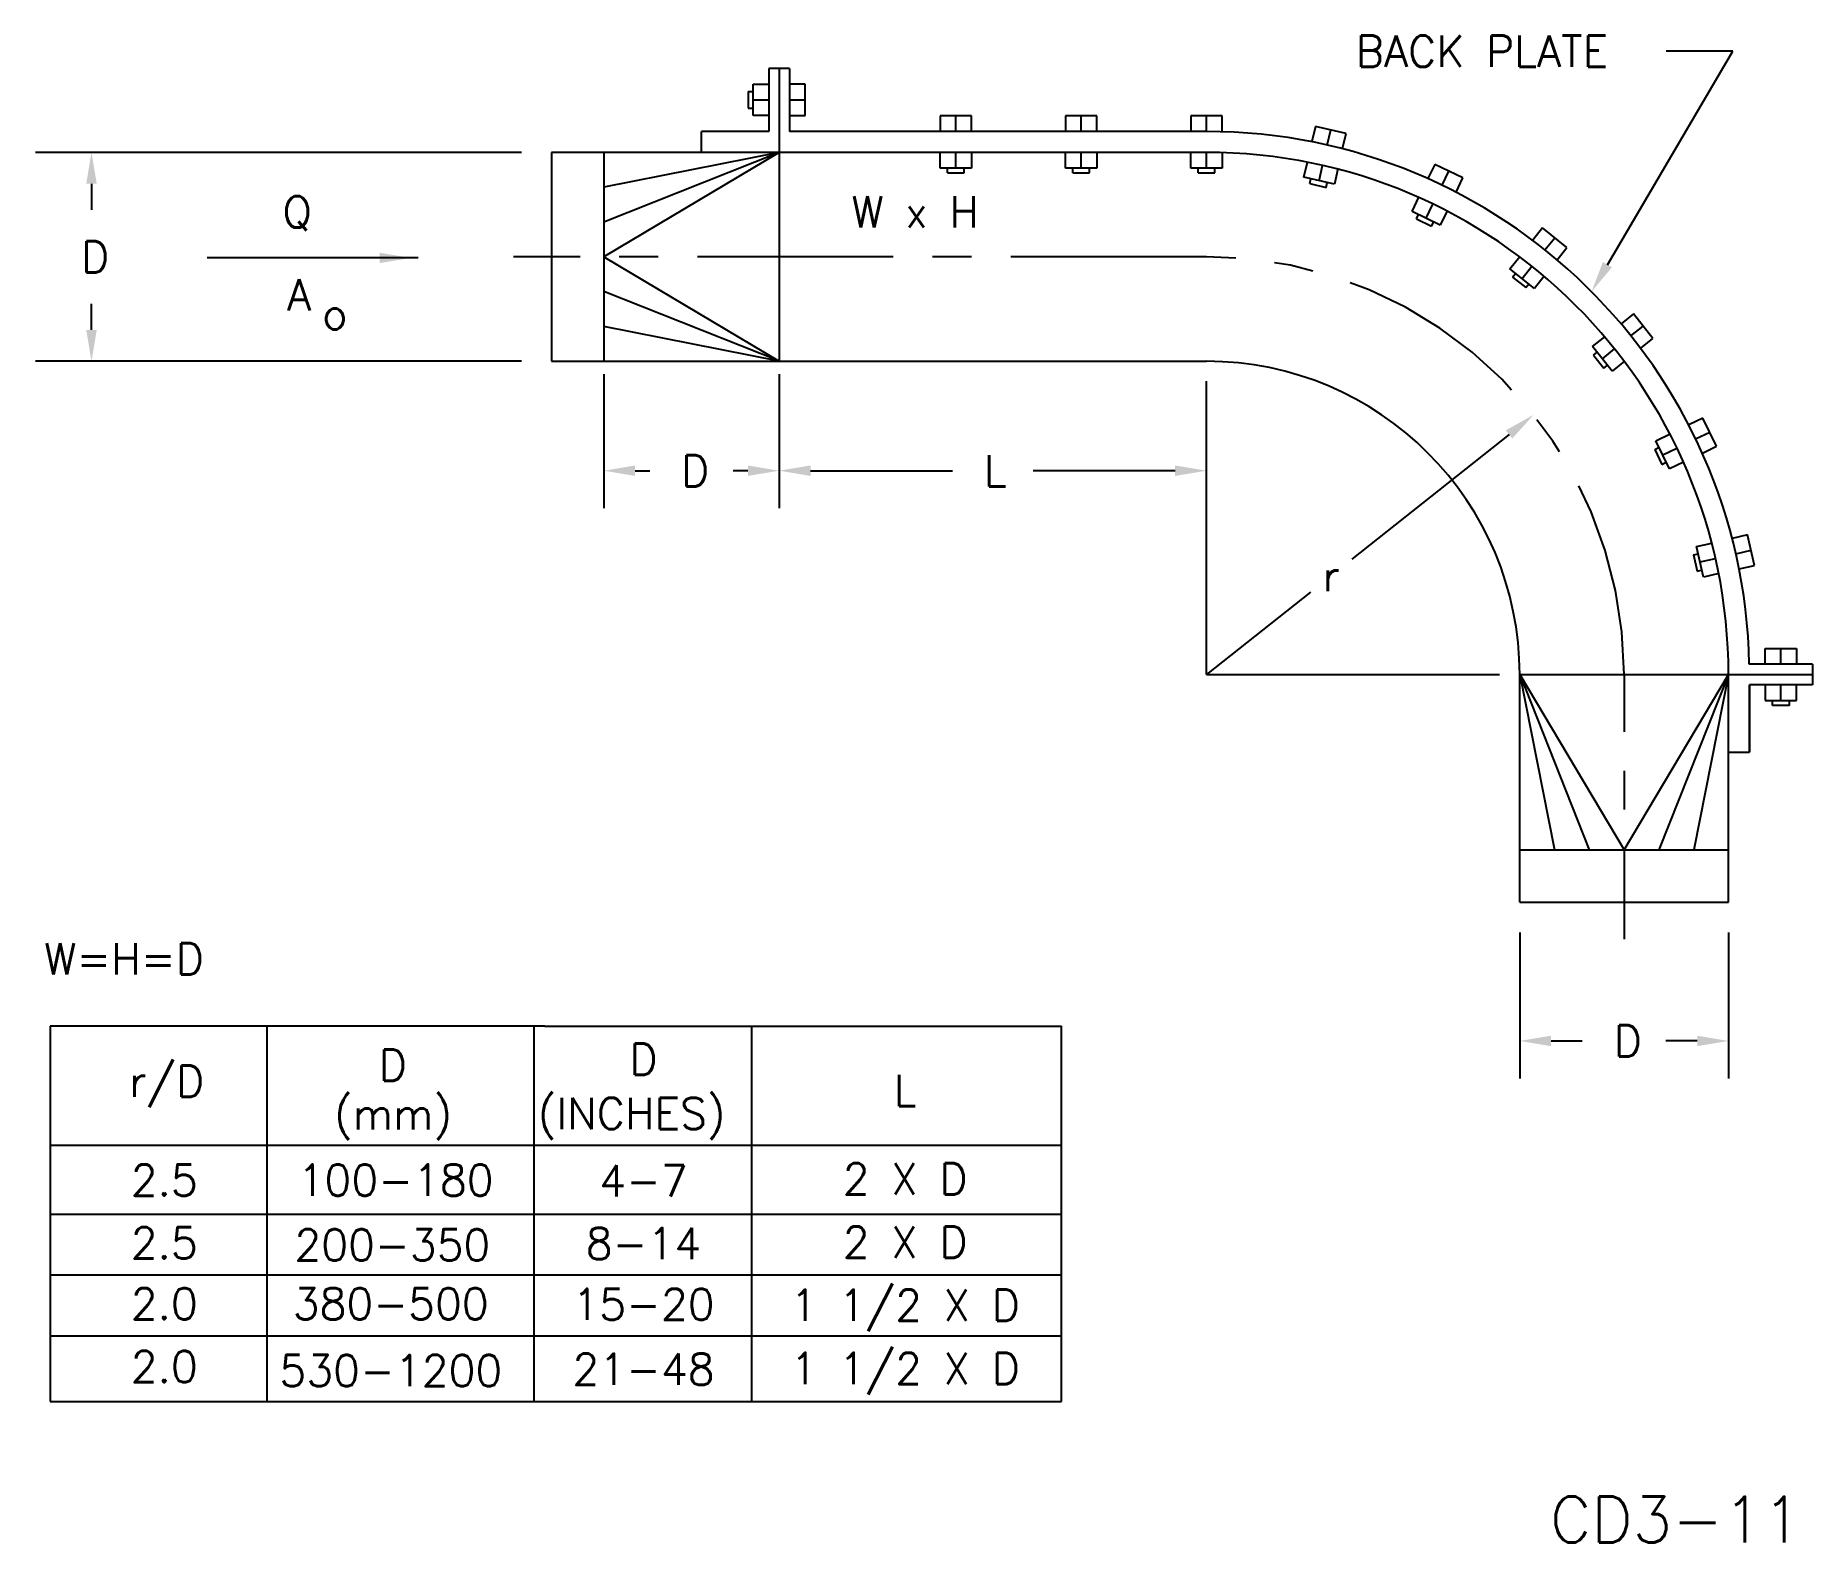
# Model space of a CAD drawing. Extents: x 1.86 to 10.37, y 0.71 to 7.92.
import ezdxf
from ezdxf.enums import TextEntityAlignment as Align

# ---------------------------------------------------------------- set-up
doc = ezdxf.new("R2010")
doc.units = 0
doc.header["$LTSCALE"] = 0.75
doc.header["$MEASUREMENT"] = 0
doc.linetypes.add('CENTER', pattern=[2, 1.25, -0.25, 0.25, -0.25])
doc.layers.get('0').update_dxf_attribs({"linetype": 'CONTINUOUS'})
doc.layers.add('ALT', color=7, linetype='CONTINUOUS')
doc.layers.add('NUMBER', color=7, linetype='CONTINUOUS')
doc.styles.add('ROMANS', font='romans')

msp = doc.modelspace()

# ---------------------------------------------------------------- linework, layer by layer
for p, q in [((9.3867, 6.8263), (9.988, 7.8486)), ((9.988, 7.8486), (9.6676, 7.8486)), ((5.3706, 7.7661), (5.3706, 7.464)), ((5.4706, 7.7661), (5.3706, 7.7661)), ((5.4206, 7.7661), (5.4206, 6.364)), ((5.4706, 7.7661), (5.4706, 7.464)), ((5.2956, 7.6903), (5.3706, 7.6903)), ((5.2956, 7.5403), (5.2956, 7.6903)), ((5.5456, 7.6903), (5.4706, 7.6903)), ((5.5456, 7.5403), (5.5456, 7.6903)), ((5.2724, 7.6553), (5.2956, 7.6553)), ((5.2724, 7.6553), (5.2724, 7.5753)), ((5.2724, 7.5753), (5.2956, 7.5753)), ((5.2956, 7.6153), (5.3706, 7.6153)), ((5.4706, 7.6153), (5.5456, 7.6153)), ((5.3706, 7.5403), (5.2956, 7.5403)), ((5.4706, 7.5403), (5.5456, 7.5403)), ((6.1917, 7.539), (6.1917, 7.464)), ((6.3417, 7.539), (6.1917, 7.539)), ((6.2667, 7.464), (6.2667, 7.539)), ((6.3417, 7.464), (6.3417, 7.539)), ((6.7917, 7.539), (6.7917, 7.464)), ((6.9417, 7.539), (6.7917, 7.539)), ((6.8667, 7.464), (6.8667, 7.539)), ((6.9417, 7.464), (6.9417, 7.539)), ((7.5417, 7.539), (7.3917, 7.539)), ((7.3917, 7.539), (7.3917, 7.464)), ((7.4667, 7.464), (7.4667, 7.539)), ((7.5417, 7.464), (7.5417, 7.539)), ((7.9888, 7.4887), (7.9721, 7.4155)), ((8.1351, 7.4553), (7.9888, 7.4887)), ((5.0492, 7.364), (5.0492, 7.464)), ((5.3706, 7.464), (5.0492, 7.464)), ((7.4667, 7.464), (5.4706, 7.464)), ((8.0453, 7.3988), (8.0619, 7.472)), ((8.1184, 7.3822), (8.1351, 7.4553)), ((4.1858, 7.364), (1.8593, 7.364)), ((7.4667, 7.364), (4.3305, 7.364)), ((4.3305, 7.364), (4.3305, 6.364)), ((4.5805, 7.364), (4.5805, 6.364)), ((5.4206, 7.364), (4.5805, 6.864)), ((5.4206, 7.364), (4.5805, 7.0307)), ((5.4206, 7.364), (4.5805, 7.1974)), ((6.1917, 7.289), (6.1917, 7.364)), ((6.2667, 7.289), (6.2667, 7.364)), ((6.3417, 7.364), (6.3417, 7.289)), ((6.7917, 7.289), (6.7917, 7.364)), ((6.8667, 7.289), (6.8667, 7.364)), ((6.9417, 7.364), (6.9417, 7.289)), ((7.3917, 7.289), (7.3917, 7.364)), ((7.4667, 7.289), (7.4667, 7.364)), ((7.5417, 7.364), (7.5417, 7.289)), ((6.3417, 7.289), (6.1917, 7.289)), ((6.2267, 7.2658), (6.2267, 7.289)), ((6.2267, 7.2658), (6.3067, 7.2658)), ((6.3067, 7.2658), (6.3067, 7.289)), ((6.9417, 7.289), (6.7917, 7.289)), ((6.8267, 7.2658), (6.8267, 7.289)), ((6.8267, 7.2658), (6.9067, 7.2658)), ((6.9067, 7.2658), (6.9067, 7.289)), ((7.5417, 7.289), (7.3917, 7.289)), ((7.4267, 7.2658), (7.4267, 7.289)), ((7.4267, 7.2658), (7.5067, 7.2658)), ((7.5067, 7.2658), (7.5067, 7.289)), ((7.9332, 7.2449), (7.9499, 7.318)), ((8.0794, 7.2115), (7.9332, 7.2449)), ((7.9622, 7.2145), (7.9673, 7.2371)), ((8.0063, 7.2282), (8.023, 7.3014)), ((8.0961, 7.2847), (8.0794, 7.2115)), ((8.5598, 7.3067), (8.5272, 7.2391)), ((8.6949, 7.2416), (8.5598, 7.3067)), ((8.5948, 7.2066), (8.6273, 7.2741)), ((8.6624, 7.174), (8.6949, 7.2416)), ((2.1273, 7.214), (2.1273, 7.089)), ((7.9622, 7.2145), (8.0401, 7.1967)), ((8.0401, 7.1967), (8.0453, 7.2193)), ((8.4513, 7.0814), (8.4838, 7.149)), ((8.5864, 7.0163), (8.4513, 7.0814)), ((8.4728, 7.0453), (8.4828, 7.0662)), ((8.5189, 7.0489), (8.5514, 7.1165)), ((8.619, 7.0839), (8.5864, 7.0163)), ((8.4728, 7.0453), (8.5448, 7.0106)), ((8.5448, 7.0106), (8.5549, 7.0315)), ((9.0759, 7.0022), (9.0291, 6.9436)), ((9.1932, 6.9087), (9.0759, 7.0022)), ((9.0878, 6.8968), (9.1345, 6.9554)), ((9.1464, 6.85), (9.1932, 6.9087)), ((2.95, 6.8589), (2.6812, 6.8589)), ((3.6918, 6.8589), (2.95, 6.8589)), ((4.5805, 6.864), (5.4206, 6.364)), ((8.92, 6.8067), (8.9668, 6.8654)), ((8.9787, 6.76), (9.0254, 6.8186)), ((9.0373, 6.7132), (8.92, 6.8067)), ((8.9329, 6.7668), (8.9474, 6.7849)), ((8.9329, 6.7668), (8.9955, 6.7169)), ((8.9955, 6.7169), (9.0099, 6.735)), ((9.0841, 6.7718), (9.0373, 6.7132)), ((2.1273, 6.514), (2.1273, 6.639)), ((5.4216, 6.364), (4.5805, 6.6974)), ((9.5113, 6.5905), (9.4527, 6.5437)), ((9.6049, 6.4732), (9.5113, 6.5905)), ((5.4206, 6.364), (4.5805, 6.5307)), ((9.3159, 6.4346), (9.3745, 6.4814)), ((9.4995, 6.4851), (9.5581, 6.5319)), ((9.5462, 6.4265), (9.6049, 6.4732)), ((9.4094, 6.3174), (9.3159, 6.4346)), ((9.3196, 6.3928), (9.3377, 6.4073)), ((9.3196, 6.3928), (9.3694, 6.3303)), ((9.3626, 6.376), (9.4213, 6.4228)), ((4.1858, 6.364), (1.8593, 6.364)), ((4.3305, 6.364), (7.4667, 6.364)), ((4.5805, 6.3015), (4.5805, 5.6601)), ((5.4206, 6.3015), (5.4206, 5.6601)), ((9.3694, 6.3303), (9.3876, 6.3447)), ((9.468, 6.3641), (9.4094, 6.3174)), ((7.4667, 4.864), (7.4667, 6.2681)), ((9.8443, 6.0922), (9.7767, 6.0597)), ((9.9093, 5.9571), (9.8443, 6.0922)), ((8.9159, 6.014), (8.1632, 5.4167)), ((9.619, 5.9838), (9.6866, 6.0163)), ((9.6841, 5.8486), (9.619, 5.9838)), ((9.8092, 5.9921), (9.8768, 6.0247)), ((9.8418, 5.9246), (9.9093, 5.9571)), ((9.6133, 5.9422), (9.6342, 5.9522)), ((9.6133, 5.9422), (9.648, 5.8701)), ((9.648, 5.8701), (9.6689, 5.8802)), ((9.6516, 5.9162), (9.7191, 5.9487)), ((9.7517, 5.8812), (9.6841, 5.8486)), ((4.7305, 5.8401), (4.8006, 5.8401)), ((5.2706, 5.8401), (5.2006, 5.8401)), ((5.5706, 5.8401), (6.2508, 5.8401)), ((7.3167, 5.8401), (6.6365, 5.8401)), ((10.0579, 5.5324), (9.9848, 5.5157)), ((10.0913, 5.3862), (10.0579, 5.5324)), ((9.8142, 5.4768), (9.8873, 5.4935)), ((9.8476, 5.3305), (9.8142, 5.4768)), ((10.0015, 5.4426), (10.0746, 5.4593)), ((9.7994, 5.4375), (9.822, 5.4426)), ((9.7994, 5.4375), (9.8172, 5.3595)), ((9.8172, 5.3595), (9.8398, 5.3646)), ((9.8309, 5.4036), (9.904, 5.4203)), ((10.0182, 5.3695), (10.0913, 5.3862)), ((9.9207, 5.3472), (9.8476, 5.3305)), ((7.9642, 5.2588), (7.4667, 4.864)), ((10.143, 4.989), (10.293, 4.989)), ((10.143, 4.914), (10.143, 4.989)), ((10.218, 4.914), (10.218, 4.989)), ((10.293, 4.989), (10.293, 4.914)), ((7.4667, 4.864), (8.8707, 4.864)), ((8.9667, 3.774), (8.9667, 4.864)), ((8.9667, 4.864), (10.3687, 4.864)), ((8.9667, 4.864), (9.4667, 4.024)), ((8.9667, 4.864), (9.1334, 4.024)), ((8.9667, 4.864), (9.3, 4.024)), ((9.4667, 4.024), (9.9667, 4.864)), ((9.9667, 4.864), (9.6334, 4.024)), ((9.9667, 4.864), (9.8, 4.024)), ((9.9667, 3.774), (9.9667, 4.864)), ((10.3687, 4.914), (10.0662, 4.914)), ((10.3687, 4.914), (10.3687, 4.814)), ((10.0667, 4.4927), (10.0667, 4.814)), ((10.0667, 4.814), (10.0667, 4.4927)), ((10.3687, 4.814), (10.0667, 4.814)), ((10.143, 4.814), (10.143, 4.739)), ((10.218, 4.739), (10.218, 4.814)), ((10.293, 4.739), (10.293, 4.814)), ((10.143, 4.739), (10.293, 4.739)), ((10.178, 4.7158), (10.178, 4.739)), ((10.258, 4.7158), (10.178, 4.7158)), ((10.258, 4.7158), (10.258, 4.739)), ((9.9667, 4.4927), (10.0667, 4.4927)), ((8.9667, 4.024), (9.9667, 4.024)), ((8.9667, 3.774), (9.9667, 3.774)), ((8.9667, 3.6293), (8.9667, 2.9296)), ((9.9667, 3.6293), (9.9667, 2.9296)), ((9.1167, 3.1096), (9.2667, 3.1096)), ((9.8167, 3.1096), (9.6667, 3.1096))]:
    msp.add_line(p, q)
at = {"linetype": 'CENTER'}
for p, q in [((7.4667, 6.864), (4.1488, 6.864)), ((9.4667, 4.864), (9.4667, 4.5903)), ((9.4667, 4.4037), (9.4667, 4.2171)), ((9.4667, 4.0305), (9.4667, 3.5967))]:
    msp.add_line(p, q, dxfattribs=at)
for radius, start in [(2.6, 1.10191), (2.5, 0), (1.5, 0)]:
    msp.add_arc((7.4667, 4.864), radius, start, 90)
msp.add_arc((7.4667, 4.864), 2, 0, 90, dxfattribs=at)
for points in [[(2.1523, 7.214), (2.1023, 7.214), (2.1273, 7.364)], [(3.5069, 6.8839), (3.5069, 6.8339), (3.6569, 6.8589)], [(9.4083, 6.8136), (9.3652, 6.839), (9.3107, 6.697)], [(2.1523, 6.514), (2.1023, 6.514), (2.1273, 6.364)], [(8.9003, 6.0336), (8.9314, 5.9944), (9.0333, 6.1073)], [(4.7305, 5.8151), (4.7305, 5.8651), (4.5805, 5.8401)], [(5.2706, 5.8151), (5.2706, 5.8651), (5.4206, 5.8401)], [(5.5706, 5.8151), (5.5706, 5.8651), (5.4206, 5.8401)], [(7.3167, 5.8151), (7.3167, 5.8651), (7.4667, 5.8401)], [(9.1167, 3.0846), (9.1167, 3.1346), (8.9667, 3.1096)], [(9.8167, 3.0846), (9.8167, 3.1346), (9.9667, 3.1096)]]:
    msp.add_solid(points)
at = {"layer": 'ALT'}
for p, q in [((4.2978, 3.1796), (1.9297, 3.1796)), ((1.9297, 3.1796), (1.9297, 1.3828)), ((2.9689, 1.3828), (2.9689, 3.1796)), ((4.2478, 1.3828), (4.2478, 3.1796)), ((4.2978, 3.1796), (6.7724, 3.1796)), ((5.2893, 1.3828), (5.2893, 3.1796)), ((6.7724, 1.3828), (6.7724, 3.1796)), ((1.9297, 2.6104), (6.7724, 2.6104)), ((1.9297, 2.2805), (6.7724, 2.2805)), ((1.9297, 1.9893), (6.7724, 1.9893)), ((1.9297, 1.6981), (6.7724, 1.6981)), ((1.9297, 1.3828), (6.7724, 1.3828))]:
    msp.add_line(p, q, dxfattribs=at)

# ---------------------------------------------------------------- texts
at = {"style": 'ROMANS'}
for s, p in [('BACK PLATE', (8.1819, 7.7736)), ('Q', (3.0413, 7.0044)), ('W x H', (5.7667, 7.0045)), ('D', (2.0773, 6.789)), ('A', (3.0644, 6.6074)), ('o', (3.232, 6.5165)), ('D', (4.9506, 5.7651)), ('L', (6.4008, 5.7651)), ('D', (9.4167, 3.0346))]:
    msp.add_text(s, height=0.15, dxfattribs=at).set_placement(p)
msp.add_text('r', height=0.15, dxfattribs=at).set_placement((8.0637, 5.3378), align=Align.MIDDLE)
at = {"layer": 'ALT', "style": 'ROMANS'}
for s, p in [('W=H=D', (1.9007, 3.4278)), ('D', (3.5027, 2.9194)), ('r/D', (2.3069, 2.842)), ('(mm)', (3.2888, 2.6855)), ('(INCHES)', (4.2644, 2.6877)), ('2.5', (2.3149, 2.3682)), ('100-180', (3.1146, 2.3682)), ('2.5', (2.3149, 2.0674)), ('200-350', (3.0988, 2.0577)), ('2.0', (2.3149, 1.7762)), ('380-500', (3.0909, 1.7762)), ('2.0', (2.3149, 1.4753)), ('530-1200', (3.0275, 1.4559))]:
    msp.add_text(s, height=0.15, dxfattribs=at).set_placement(p)
for s, p in [('D', (4.7708, 3.0219)), ('L', (6.0241, 2.8723)), ('4-7', (4.7708, 2.4406)), ('2 X D', (6.0241, 2.4491)), ('8-14', (4.7708, 2.1397)), ('2 X D', (6.0241, 2.1464)), ('15-20', (4.7708, 1.8485)), ('1 1/2 X D', (6.0241, 1.8338)), ('1 1/2 X D', (6.0241, 1.5311)), ('21-48', (4.7708, 1.538))]:
    msp.add_text(s, height=0.15, dxfattribs=at).set_placement(p, align=Align.MIDDLE)
at = {"layer": 'NUMBER', "style": 'ROMANS'}
msp.add_text('CD3-11', height=0.22, dxfattribs=at).set_placement((9.1118, 0.7083))

doc.saveas('drawing.dxf')
